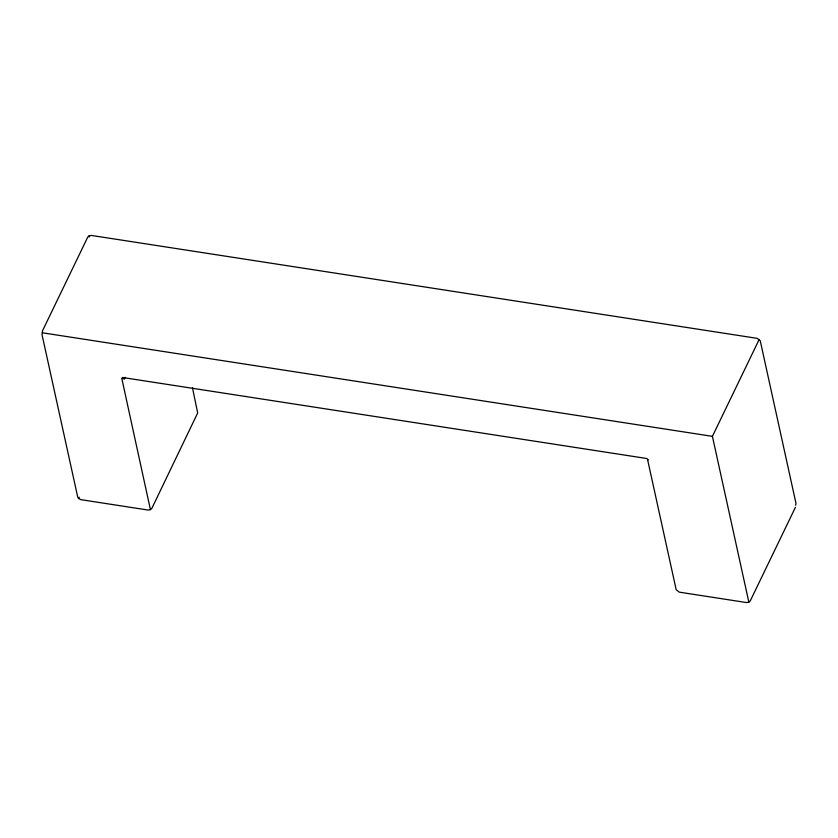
<?xml version="1.0" encoding="UTF-8"?>
<svg xmlns="http://www.w3.org/2000/svg" width="838" height="838" viewBox="0 0 838 838"><rect width="100%" height="100%" fill="white"/><g stroke="black" fill="none" stroke-linecap="round" stroke-linejoin="round"><path stroke-width="1.26" d="M192.489 387.816L197.674 412.987L151.793 508.467L150.431 509.661L148.179 510.059L80.857 499.658L78.793 498.589L77.766 497.269L42.026 334.687L42.56 330.696L87.781 237.039L89.142 235.834L91.394 235.436L757.143 338.343L760.234 340.731L795.974 503.313L795.671 505.22M78.793 498.589L79.181 497.238M759.207 339.411L712.405 436.347L748.858 602.166L746.606 602.564L679.283 592.152L676.193 589.763L647.544 459.423L648.025 460.052L647.009 458.616M125.072 377.299L124.412 379.111L121.73 378.148L150.431 509.661M795.44 507.304L750.22 600.961L748.858 602.166M712.405 436.347L42.329 332.78M122.641 377.498L646.266 458.428M89.142 235.834L89.195 237.007"/></g></svg>
